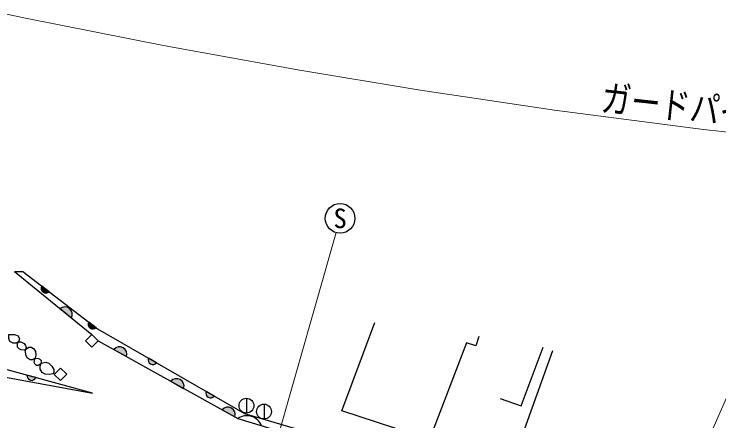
# Model space of a CAD drawing. Units: millimetres, scale not verified. Extents: x 40000 to 680000, y 20000 to 380000.
# Drawn here: x 143042 to 190531, y 292292 to 319689 of the extents above; entities that cross this region are included whole.
import ezdxf
from ezdxf.enums import TextEntityAlignment as Align

# ---------------------------------------------------------------- set-up
doc = ezdxf.new("R2010")
doc.units = ezdxf.units.MM
doc.header["$LTSCALE"] = 1000
for name, color, linetype, lineweight in [('M-BGD', 7, 'Continuous', 25), ('M-STR-HTXT', 7, 'Continuous', 13), ('M-STR-STRC', 7, 'Continuous', 25)]:
    doc.layers.add(name, color=color, linetype=linetype, lineweight=lineweight)
doc.styles.add('ＭＳ ゴシック', font='')
doc.styles.get('ＭＳ ゴシック').set_extended_font_data('MS Gothic')

msp = doc.modelspace()

# ---------------------------------------------------------------- hatches: boundary and pattern name
at = {"layer": 'M-BGD'}
for points in [[(144901, 301370), (145398, 300990, -0.84072)], [(146135, 299853, -0.82183), (146903, 299227)], [(148071, 298947), (148569, 298567, -0.84072)], [(149753, 297104, -0.82183), (150619, 296622)], [(152099, 296519), (152641, 296207, -0.84072)], [(143906, 295370), (144510, 295205, -0.84072)], [(153601, 294963, -0.82183), (154467, 294481)], [(155979, 294279), (156520, 293965, -0.84072)], [(157053, 293042, -0.82183), (157919, 292560)]]:
    msp.add_hatch(color=256, dxfattribs=at).paths.add_polyline_path(points)

# ---------------------------------------------------------------- linework, layer by layer
for p, q in [((143070, 302347), (143626, 302345)), ((145398, 300990), (144901, 301370)), ((146135, 299853), (146903, 299227)), ((148315, 294169), (128519, 299563)), ((148569, 298567), (148071, 298947)), ((149753, 297104), (150619, 296622)), ((176483, 289041), (179339, 297030)), ((177210, 293306), (178680, 297266)), ((152641, 296207), (152099, 296519)), ((144510, 295205), (143906, 295370)), ((153601, 294963), (154467, 294481)), ((156520, 293965), (155979, 294279)), ((158698, 293815), (158698, 292815)), ((175782, 293792), (177210, 293306)), ((157053, 293042), (157919, 292560)), ((159882, 293420), (159882, 292420))]:
    msp.add_line(p, q, dxfattribs=at)
for points in [[(143070, 302347), (148278, 298109), (148705, 297688), (158127, 292444)], [(143626, 302345), (148655, 298501), (154009, 295420), (158555, 292786), (170037, 289396), (173569, 288608), (175988, 288337)], [(128299, 298755), (139759, 295731), (148315, 294169)], [(174356, 297976), (174146, 297336), (173519, 297542), (171035, 291034), (165130, 292962), (167344, 298915)], [(158127, 292444), (162785, 291033), (172275, 288323), (177410, 287253), (181619, 286272), (191355, 284968), (201196, 284952), (204329, 285219), (205908, 285570), (207321, 286069), (208362, 286722), (209155, 287464), (209722, 288351), (210238, 289346), (210531, 290628), (210653, 291233)]]:
    msp.add_lwpolyline(points, dxfattribs=at)
for points in [[(142680, 298114), (143078, 298114), (143307, 298011), (143403, 297808), (143343, 297625), (143151, 297526), (142971, 297534), (142765, 297650), (142680, 297850)], [(147856, 297682), (148283, 297260), (148705, 297688), (148278, 298109)], [(143343, 297625), (143506, 297610), (143722, 297502), (143811, 297378), (143847, 297230), (143805, 297111), (143730, 297044), (143524, 297068), (143382, 297156), (143279, 297252), (143264, 297374), (143264, 297510)], [(143805, 297111), (144037, 297266), (144216, 297266), (144381, 297142), (144479, 296975), (144513, 296715), (144459, 296525), (144297, 296413), (144130, 296404), (143919, 296534), (143841, 296730), (143815, 296978)], [(144459, 296525), (144676, 296504), (144786, 296448), (144856, 296351), (144856, 296174), (144784, 296087), (144663, 296031), (144553, 296031), (144436, 296125), (144405, 296228), (144425, 296347)], [(144856, 296174), (145171, 296248), (145371, 296182), (145593, 295974), (145709, 295748), (145709, 295560), (145648, 295465), (145423, 295422), (145125, 295445), (144925, 295552), (144801, 295783), (144801, 295979)], [(145749, 295426), (146176, 295004), (146597, 295432), (146170, 295853)]]:
    msp.add_lwpolyline(points, close=True, dxfattribs=at)
for centre in [(158698, 293315), (159882, 292920)]:
    msp.add_circle(centre, 500, dxfattribs=at)
for centre, radius, start, end in [((145183, 301223), 318, 152.4957, 312.7135), ((146457, 299464), 505, 332.0301, 129.6883), ((148353, 298800), 318, 152.4957, 312.7135), ((150139, 296778), 505, 342.0761, 139.7343), ((152397, 296410), 318, 159.9774, 320.1951), ((144223, 295340), 318, 174.6473, 334.865), ((153986, 294636), 505, 342.0761, 139.7343), ((156277, 294169), 318, 159.8028, 320.0205), ((157438, 292716), 505, 342.0761, 139.7343), ((158736, 291605), 1037, 20.3373, 125.9505)]:
    msp.add_arc(centre, radius, start, end, dxfattribs=at)
at = {"layer": 'M-STR-HTXT'}
for p, q in [((157645, 280038), (164733, 304972)), ((183335, 276421), (192065, 296180))]:
    msp.add_line(p, q, dxfattribs=at)
msp.add_lwpolyline([(117503, 325513), (121059, 324609), (126730, 323219), (134484, 321418), (143802, 319407), (153220, 317543), (162155, 315928), (170266, 314592), (179447, 313226), (189490, 311909), (204321, 310301), (217708, 309192), (226983, 308612), (238155, 308119), (252241, 307815), (257783, 307786)], dxfattribs=at)
at = {"layer": 'M-STR-STRC'}
msp.add_circle((165006, 305934), 1000, dxfattribs=at)

# ---------------------------------------------------------------- texts
at = {"layer": 'M-STR-HTXT', "style": 'ＭＳ ゴシック', "width": 0.8}
msp.add_text('ガードパイプ\u3000L=150.0', height=1833, rotation=353.812, dxfattribs=at).set_placement((192901, 311487), align=Align.BOTTOM_CENTER)
at = {"layer": 'M-STR-STRC', "style": 'ＭＳ ゴシック'}
msp.add_text('S', height=1320, dxfattribs=at).set_placement((165006, 305934), align=Align.MIDDLE_CENTER)

doc.saveas('drawing.dxf')
